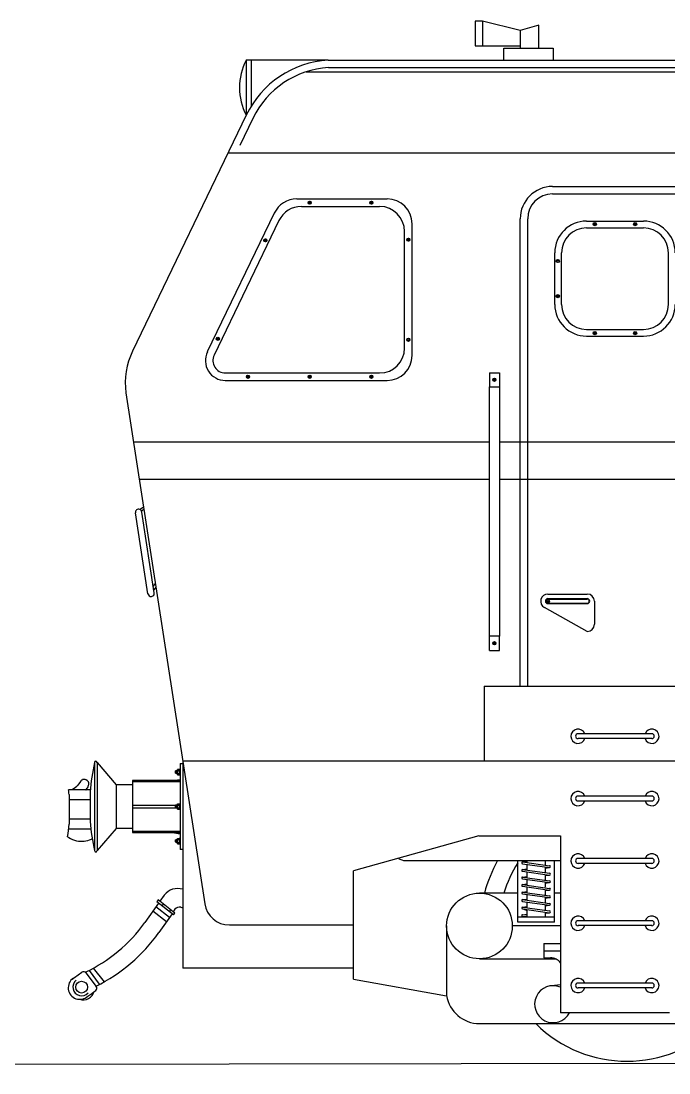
# Model space of a CAD drawing. Header units: millimetres. Extents: x 0 to 57649, y 0 to 15748.
# Drawn here: x 18816 to 20386, y 8422 to 10971 of the extents above; entities that cross this region are included whole.
import ezdxf

# ---------------------------------------------------------------- set-up
doc = ezdxf.new("R2010")
doc.units = ezdxf.units.MM
doc.layers.add('cienka', color=1, linetype='Continuous')
doc.layers.add('najciensza', color=254, linetype='Continuous')

msp = doc.modelspace()

# ---------------------------------------------------------------- linework, layer by layer
at = {"layer": 'cienka', "linetype": 'Continuous'}
msp.add_line((1499.5, 8421.9), (56770.6, 8490.9), dxfattribs=at)
at = {"layer": 'najciensza'}
for p, q in [((19934.8, 10971.3), (19916.9, 10971.3)), ((19916.9, 10971.3), (19916.9, 10911.4)), ((19934.8, 10971.3), (19934.8, 10911.4)), ((20025.7, 10948), (19934.8, 10971.3)), ((20070.9, 10961.1), (20025.7, 10948)), ((20025.7, 10948), (20025.7, 10905.5)), ((20070.9, 10905.5), (20070.9, 10961.1)), ((19916.9, 10911.4), (20025.7, 10911.4)), ((19986.4, 10905.5), (20105.6, 10905.5)), ((19986.4, 10876.5), (19986.4, 10905.5)), ((20105.6, 10905.5), (20105.6, 10876.5)), ((19362.2, 10876.5), (19362.2, 10743.1)), ((19560.4, 10876.5), (19362.2, 10876.5)), ((19374.2, 10876.5), (19374.2, 10765)), ((19560.4, 10876.5), (28895.1, 10876.5)), ((19986.4, 10876.5), (20105.6, 10876.5)), ((19507.7, 10848.4), (28947.8, 10848.4)), ((19561.5, 10858.6), (28894, 10858.6)), ((19362.2, 10743.1), (19086.6, 10171.3)), ((19378.4, 10735.4), (19346.6, 10669.4)), ((19362.8, 10744.2), (19362.2, 10743.1)), ((19318.1, 10651.5), (20554.1, 10651.5)), ((20104.5, 10570.3), (20406.7, 10570.3)), ((19484.4, 10540), (19703.6, 10540)), ((19514.4, 10531.8), (19515.8, 10532.6)), ((19514.4, 10530.1), (19514.4, 10531.8)), ((19515.8, 10529.3), (19514.4, 10530.1)), ((19515.8, 10532.6), (19517.3, 10531.8)), ((19517.3, 10530.1), (19515.8, 10529.3)), ((19517.3, 10531.8), (19517.3, 10530.1)), ((19665.3, 10532.6), (19663.9, 10531.8)), ((19663.9, 10531.8), (19663.9, 10530.1)), ((19663.9, 10530.1), (19665.3, 10529.3)), ((19666.8, 10531.8), (19665.3, 10532.6)), ((19665.3, 10529.3), (19666.8, 10530.1)), ((19666.8, 10530.1), (19666.8, 10531.8)), ((20104.5, 10552.1), (20406.7, 10552.1)), ((19429.9, 10505.8), (19267.8, 10169.5)), ((19495.8, 10521.9), (19685.4, 10521.9)), ((19441.3, 10487.7), (19284.2, 10161.6)), ((19764, 10160.6), (19764, 10479.6)), ((20026, 9359), (20026, 10491.7)), ((20044.1, 9359), (20044.1, 10491.7)), ((20186.6, 10486.5), (20324.7, 10486.5)), ((20205.2, 10480), (20206.7, 10480.8)), ((20205.2, 10478.3), (20205.2, 10480)), ((20206.7, 10477.5), (20205.2, 10478.3)), ((20206.7, 10480.8), (20208.1, 10480)), ((20208.1, 10478.3), (20206.7, 10477.5)), ((20208.1, 10480), (20208.1, 10478.3)), ((20304.6, 10480.8), (20303.2, 10480)), ((20303.2, 10480), (20303.2, 10478.3)), ((20303.2, 10478.3), (20304.6, 10477.5)), ((20306, 10480), (20304.6, 10480.8)), ((20304.6, 10477.5), (20306, 10478.3)), ((20306, 10478.3), (20306, 10480)), ((19745.9, 10178.7), (19745.9, 10461.5)), ((20186.6, 10470.1), (20324.7, 10470.1)), ((19406.7, 10439.7), (19407.6, 10441.2)), ((19407.6, 10438.3), (19406.7, 10439.7)), ((19407.6, 10441.2), (19409.3, 10441.2)), ((19409.3, 10438.3), (19407.6, 10438.3)), ((19409.3, 10441.2), (19410.1, 10439.7)), ((19410.1, 10439.7), (19409.3, 10438.3)), ((19753.3, 10441.4), (19754.1, 10442.8)), ((19754.1, 10440), (19753.3, 10441.4)), ((19754.1, 10442.8), (19755.8, 10442.8)), ((19755.8, 10440), (19754.1, 10440)), ((19755.8, 10442.8), (19756.6, 10441.4)), ((19756.6, 10441.4), (19755.8, 10440)), ((20109.7, 10284.4), (20109.7, 10409.7)), ((20126.1, 10284.4), (20126.1, 10409.7)), ((20385.1, 10284.4), (20385.1, 10409.7)), ((20116.2, 10391), (20115.4, 10389.6)), ((20115.4, 10389.6), (20116.2, 10388.1)), ((20117.9, 10391), (20116.2, 10391)), ((20116.2, 10388.1), (20117.9, 10388.1)), ((20118.8, 10389.6), (20117.9, 10391)), ((20117.9, 10388.1), (20118.8, 10389.6)), ((20115.4, 10304.5), (20116.2, 10305.9)), ((20116.2, 10303), (20115.4, 10304.5)), ((20116.2, 10305.9), (20117.9, 10305.9)), ((20117.9, 10303), (20116.2, 10303)), ((20117.9, 10305.9), (20118.8, 10304.5)), ((20118.8, 10304.5), (20117.9, 10303)), ((20186.6, 10224), (20324.7, 10224)), ((19292.4, 10202.8), (19291.6, 10201.3)), ((19291.6, 10201.3), (19292.4, 10199.9)), ((19294.1, 10202.8), (19292.4, 10202.8)), ((19292.4, 10199.9), (19294.1, 10199.9)), ((19294.9, 10201.3), (19294.1, 10202.8)), ((19294.1, 10199.9), (19294.9, 10201.3)), ((19754.1, 10200.2), (19753.3, 10198.8)), ((19753.3, 10198.8), (19754.1, 10197.3)), ((19755.8, 10200.2), (19754.1, 10200.2)), ((19756.6, 10198.8), (19755.8, 10200.2)), ((19755.8, 10197.3), (19756.6, 10198.8)), ((20186.6, 10207.5), (20324.7, 10207.5)), ((20206.7, 10216.6), (20205.2, 10215.7)), ((20205.2, 10215.7), (20205.2, 10214.1)), ((20205.2, 10214.1), (20206.7, 10213.2)), ((20208.1, 10215.7), (20206.7, 10216.6)), ((20206.7, 10213.2), (20208.1, 10214.1)), ((20208.1, 10214.1), (20208.1, 10215.7)), ((20303.2, 10215.7), (20304.6, 10216.6)), ((20303.2, 10214.1), (20303.2, 10215.7)), ((20304.6, 10213.2), (20303.2, 10214.1)), ((20304.6, 10216.6), (20306, 10215.7)), ((20306, 10214.1), (20304.6, 10213.2)), ((20306, 10215.7), (20306, 10214.1)), ((19754.1, 10197.3), (19755.8, 10197.3)), ((19311.4, 10118.3), (19685.4, 10118.3)), ((19311.4, 10100.2), (19703.6, 10100.2)), ((19366.3, 10110.9), (19364.9, 10110.1)), ((19364.9, 10110.1), (19364.9, 10108.4)), ((19364.9, 10108.4), (19366.3, 10107.5)), ((19367.8, 10110.1), (19366.3, 10110.9)), ((19366.3, 10107.5), (19367.8, 10108.4)), ((19367.8, 10108.4), (19367.8, 10110.1)), ((19515.8, 10110.9), (19514.4, 10110.1)), ((19514.4, 10110.1), (19514.4, 10108.4)), ((19514.4, 10108.4), (19515.8, 10107.5)), ((19517.3, 10110.1), (19515.8, 10110.9)), ((19515.8, 10107.5), (19517.3, 10108.4)), ((19517.3, 10108.4), (19517.3, 10110.1)), ((19663.9, 10110.1), (19665.3, 10110.9)), ((19663.9, 10108.4), (19663.9, 10110.1)), ((19665.3, 10107.5), (19663.9, 10108.4)), ((19665.3, 10110.9), (19666.8, 10110.1)), ((19666.8, 10108.4), (19665.3, 10107.5)), ((19666.8, 10110.1), (19666.8, 10108.4)), ((19961.7, 10101.9), (19962.6, 10103.3)), ((19962.6, 10100.4), (19961.7, 10101.9)), ((19962.6, 10103.3), (19964.2, 10103.3)), ((19964.2, 10100.4), (19962.6, 10100.4)), ((19964.2, 10103.3), (19965.1, 10101.9)), ((19965.1, 10101.9), (19964.2, 10100.4)), ((19070.3, 10069.9), (19261.5, 8831.6)), ((19088.6, 9951.6), (19951.3, 9951.6)), ((19975.5, 9951.6), (20535.8, 9951.6)), ((19102.6, 9861), (19951.3, 9861)), ((19975.5, 9861), (20535.8, 9861)), ((19113, 9793.3), (19104.8, 9787.2)), ((19123.8, 9583.4), (19093.6, 9779)), ((19113.9, 9787.4), (19108.5, 9783.4)), ((19139.2, 9585.7), (19109, 9781.4)), ((19141.6, 9608.2), (19136.8, 9601.7)), ((19143, 9599.3), (19138.1, 9592.9)), ((20091.3, 9565.4), (20092.2, 9566.9)), ((20092.2, 9564), (20091.3, 9565.4)), ((20092.2, 9566.9), (20093.9, 9566.9)), ((20093.9, 9564), (20092.2, 9564)), ((20093, 9582.6), (20188.4, 9582.6)), ((20093, 9571.4), (20188.4, 9571.4)), ((20093, 9570.5), (20188.4, 9570.5)), ((20093, 9560.4), (20188.4, 9560.4)), ((20093.9, 9566.9), (20094.7, 9565.4)), ((20094.7, 9565.4), (20093.9, 9564)), ((20205.8, 9565.4), (20205.8, 9509.2)), ((20188.4, 9492), (20084.8, 9549.9)), ((20093, 9559.5), (20188.4, 9559.5)), ((19962.6, 9464.7), (19961.7, 9463.3)), ((19961.7, 9463.3), (19962.6, 9461.8)), ((19964.2, 9464.7), (19962.6, 9464.7)), ((19962.6, 9461.8), (19964.2, 9461.8)), ((19965.1, 9463.3), (19964.2, 9464.7)), ((19964.2, 9461.8), (19965.1, 9463.3)), ((19938.4, 9359), (19938.4, 9177.7)), ((19938.4, 9359), (24288.2, 9359)), ((20345, 9244.1), (20166.2, 9244.1)), ((20345, 9232.1), (20166.2, 9232.1)), ((18994.5, 9174.2), (18994.6, 8960.8)), ((19000.5, 9174.2), (19000.6, 8960.8)), ((19000.5, 9174.2), (19047.2, 9120.4)), ((19191, 9153.9), (19190.4, 9153.3)), ((19190.4, 9153.3), (19191, 9153.9)), ((19190.4, 9153.3), (19190.4, 9148.8)), ((19190.4, 9153.3), (19190.4, 9153.3)), ((19190.4, 9153.3), (19190.4, 9153.3)), ((19190.4, 9148.8), (19190.4, 9153.3)), ((19191.7, 9153.9), (19190.7, 9148.5)), ((19191, 9153.9), (19191, 9153.9)), ((19195.5, 9153.9), (19191, 9153.9)), ((19191, 9153.9), (19195.5, 9153.9)), ((19191, 9153.9), (19191, 9153.9)), ((19193.7, 9153), (19192.9, 9149.1)), ((19195.6, 9157), (19195.5, 9156.6)), ((19195.5, 9156.6), (19195.6, 9157)), ((19195.5, 9156.6), (19195.5, 9156.3)), ((19195.5, 9156.6), (19195.5, 9156.6)), ((19195.5, 9156.6), (19195.5, 9156.6)), ((19195.5, 9156.3), (19195.5, 9156.6)), ((19195.5, 9156.3), (19195.5, 9155.9)), ((19195.5, 9156.3), (19195.5, 9156.3)), ((19195.5, 9156.3), (19195.5, 9156.3)), ((19195.5, 9155.9), (19195.5, 9156.3)), ((19195.5, 9155.9), (19195.5, 9156.3)), ((19195.5, 9155.9), (19195.5, 9153.9)), ((19195.5, 9155.9), (19195.5, 9155.9)), ((19195.5, 9155.9), (19195.5, 9155.9)), ((19195.5, 9153.9), (19195.5, 9155.9)), ((19195.5, 9155.6), (19195.5, 9155.9)), ((19195.5, 9155.2), (19195.5, 9155.6)), ((19195.6, 9154.9), (19195.5, 9155.2)), ((19195.5, 9153.9), (19195.5, 9153.9)), ((19195.5, 9153.9), (19195.5, 9153.9)), ((19195.5, 9148.2), (19195.5, 9153.9)), ((19195.5, 9152), (19195.6, 9152.9)), ((19195.7, 9157.3), (19195.6, 9157)), ((19195.6, 9157), (19195.7, 9157.3)), ((19195.6, 9157), (19195.6, 9157)), ((19195.6, 9157), (19195.6, 9157)), ((19195.7, 9154.6), (19195.6, 9154.9)), ((19195.6, 9152.9), (19195.7, 9153.8)), ((19195.8, 9157.5), (19195.7, 9157.3)), ((19195.7, 9157.3), (19195.8, 9157.5)), ((19195.7, 9157.3), (19195.7, 9157.3)), ((19195.7, 9157.3), (19195.7, 9157.3)), ((19195.8, 9154.4), (19195.7, 9154.6)), ((19195.7, 9153.8), (19195.8, 9154.3)), ((19195.8, 9157.6), (19195.8, 9157.5)), ((19195.8, 9157.6), (19195.8, 9157.6)), ((19200.5, 9157.6), (19195.8, 9157.6)), ((19195.8, 9157.6), (19200.5, 9157.6)), ((19195.8, 9157.6), (19195.8, 9157.6)), ((19195.8, 9157.5), (19195.8, 9157.6)), ((19195.8, 9157.5), (19195.8, 9157.5)), ((19195.8, 9157.5), (19195.8, 9157.5)), ((19195.8, 9154.3), (19195.8, 9154.4)), ((19195.8, 9154.3), (19200.5, 9154.3)), ((19200.5, 9157.6), (19200.5, 9157.6)), ((19200.5, 9157.5), (19200.5, 9157.6)), ((19200.5, 9157.6), (19200.5, 9157.5)), ((19200.5, 9157.6), (19200.5, 9157.6)), ((19200.5, 9157.5), (19200.5, 9157.5)), ((19200.6, 9157.3), (19200.5, 9157.5)), ((19200.5, 9157.5), (19200.6, 9157.3)), ((19200.5, 9157.5), (19200.5, 9157.5)), ((19200.5, 9154.4), (19200.6, 9154.6)), ((19200.5, 9154.3), (19200.5, 9154.4)), ((19200.6, 9153.8), (19200.5, 9154.3)), ((19200.6, 9157.3), (19200.6, 9157.3)), ((19200.7, 9157), (19200.6, 9157.3)), ((19200.6, 9157.3), (19200.7, 9157)), ((19200.6, 9157.3), (19200.6, 9157.3)), ((19200.6, 9154.6), (19200.7, 9154.9)), ((19200.7, 9152.9), (19200.6, 9153.8)), ((19200.7, 9157), (19200.7, 9157)), ((19200.7, 9156.6), (19200.7, 9157)), ((19200.7, 9157), (19200.7, 9156.6)), ((19200.7, 9157), (19200.7, 9157)), ((19200.7, 9156.6), (19200.7, 9156.6)), ((19200.8, 9156.3), (19200.7, 9156.6)), ((19200.7, 9156.6), (19200.8, 9156.3)), ((19200.7, 9156.6), (19200.7, 9156.6)), ((19200.7, 9155.2), (19200.8, 9155.6)), ((19200.7, 9154.9), (19200.7, 9155.2)), ((19200.8, 9152), (19200.7, 9152.9)), ((19200.8, 9158.5), (19200.8, 9155.9)), ((19200.8, 9158.5), (19200.8, 9158.5)), ((19202, 9158.5), (19200.8, 9158.5)), ((19200.8, 9158.5), (19202, 9158.5)), ((19200.8, 9158.5), (19200.8, 9158.5)), ((19200.8, 9155.9), (19200.8, 9158.5)), ((19200.8, 9156.3), (19200.8, 9156.3)), ((19200.8, 9155.9), (19200.8, 9156.3)), ((19200.8, 9156.3), (19200.8, 9155.9)), ((19200.8, 9156.3), (19200.8, 9156.3)), ((19200.8, 9155.9), (19200.8, 9156.3)), ((19200.8, 9155.9), (19200.8, 9155.9)), ((19200.8, 9155.9), (19200.8, 9155.9)), ((19200.8, 9146.1), (19200.8, 9155.9)), ((19200.8, 9155.6), (19200.8, 9155.9)), ((19200.8, 9146.1), (19200.8, 9155.9)), ((19202, 9172), (19208, 9172)), ((19202, 9172), (19202.1, 8963.3)), ((19202, 9158.5), (19202, 9158.5)), ((19202, 9153.9), (19202, 9158.5)), ((19202, 9158.5), (19202, 9158.5)), ((19202, 9154.4), (19202, 9154.4)), ((19202, 9154.4), (19202, 9153.9)), ((19202, 9153.9), (19202, 9153.9)), ((19202, 9153.9), (19202, 9153.9)), ((19202, 9153.9), (19202, 9148.2)), ((20877.3, 9177.7), (19208.1, 9177.7)), ((18960.1, 9127.9), (18954.2, 9119.4)), ((18960.4, 9128.4), (18960.1, 9127.9)), ((18960.8, 9128.9), (18960.4, 9128.4)), ((18961.2, 9129.4), (18960.8, 9128.9)), ((18961.6, 9129.8), (18961.2, 9129.4)), ((18962.1, 9130.4), (18961.6, 9129.8)), ((18962.6, 9130.8), (18962.1, 9130.4)), ((18963.2, 9131.3), (18962.6, 9130.8)), ((18963.9, 9131.8), (18963.2, 9131.3)), ((18965.1, 9132.6), (18963.9, 9131.8)), ((18965.7, 9132.8), (18965.1, 9132.6)), ((18966.5, 9133.1), (18965.7, 9132.8)), ((18967.8, 9133.4), (18966.5, 9133.1)), ((18969, 9133.4), (18967.8, 9133.4)), ((18970.4, 9133.3), (18969, 9133.4)), ((18971.4, 9133.1), (18970.4, 9133.3)), ((18972, 9133), (18971.4, 9133.1)), ((18973.4, 9132.5), (18972, 9133)), ((18974.7, 9131.9), (18973.4, 9132.5)), ((18975.3, 9131.6), (18974.7, 9131.9)), ((18976.5, 9130.8), (18975.3, 9131.6)), ((18977.1, 9130.4), (18976.5, 9130.8)), ((18977.6, 9130), (18977.1, 9130.4)), ((18978.6, 9129), (18977.6, 9130)), ((18979.4, 9127.9), (18978.6, 9129)), ((18979.8, 9127.3), (18979.4, 9127.9)), ((18980.1, 9126.6), (18979.8, 9127.3)), ((19086.5, 9130.3), (19086.5, 9004.8)), ((19202, 9130.3), (19086.5, 9130.3)), ((19202, 9127.2), (19086.5, 9127.2)), ((19183.3, 9130.3), (19202, 9133.3)), ((19190.4, 9148.8), (19191, 9148.2)), ((19190.4, 9148.8), (19190.4, 9148.8)), ((19190.4, 9148.8), (19190.4, 9148.8)), ((19191, 9148.2), (19190.4, 9148.8)), ((19191, 9148.2), (19195.5, 9148.2)), ((19191, 9148.2), (19191, 9148.2)), ((19191, 9148.2), (19191, 9148.2)), ((19195.5, 9148.2), (19191, 9148.2)), ((19195.5, 9151.2), (19194.9, 9148.2)), ((19195.5, 9151), (19195.5, 9152)), ((19195.5, 9151), (19195.5, 9150.1)), ((19195.5, 9150.1), (19195.6, 9149.1)), ((19195.5, 9148.2), (19195.5, 9146.5)), ((19195.5, 9148.2), (19195.5, 9148.2)), ((19195.5, 9148.2), (19195.5, 9148.2)), ((19195.5, 9146.1), (19195.5, 9148.2)), ((19195.6, 9147.2), (19195.5, 9146.9)), ((19195.5, 9146.9), (19195.5, 9146.5)), ((19195.5, 9146.5), (19195.5, 9146.1)), ((19195.5, 9146.5), (19195.5, 9146.5)), ((19195.5, 9146.5), (19195.5, 9146.1)), ((19195.5, 9146.1), (19195.5, 9145.8)), ((19195.5, 9146.1), (19195.5, 9146.1)), ((19195.5, 9146.1), (19195.5, 9146.1)), ((19195.5, 9145.8), (19195.5, 9146.1)), ((19195.5, 9145.8), (19195.5, 9145.4)), ((19195.5, 9145.8), (19195.5, 9145.8)), ((19195.5, 9145.8), (19195.5, 9145.8)), ((19195.5, 9145.4), (19195.5, 9145.8)), ((19195.5, 9145.4), (19195.6, 9145.1)), ((19195.5, 9145.4), (19195.5, 9145.4)), ((19195.5, 9145.4), (19195.5, 9145.4)), ((19195.6, 9145.1), (19195.5, 9145.4)), ((19195.6, 9149.1), (19195.7, 9148.3)), ((19195.7, 9147.5), (19195.6, 9147.2)), ((19195.6, 9145.1), (19195.7, 9144.8)), ((19195.6, 9145.1), (19195.6, 9145.1)), ((19195.6, 9145.1), (19195.6, 9145.1)), ((19195.7, 9144.8), (19195.6, 9145.1)), ((19195.7, 9148.3), (19195.8, 9147.8)), ((19195.8, 9147.7), (19195.7, 9147.5)), ((19195.7, 9144.8), (19195.8, 9144.6)), ((19195.7, 9144.8), (19195.7, 9144.8)), ((19195.7, 9144.8), (19195.7, 9144.8)), ((19195.8, 9144.6), (19195.7, 9144.8)), ((19195.8, 9147.8), (19195.8, 9147.7)), ((19195.8, 9147.8), (19200.5, 9147.8)), ((19195.8, 9144.6), (19195.8, 9144.5)), ((19195.8, 9144.6), (19195.8, 9144.6)), ((19195.8, 9144.6), (19195.8, 9144.6)), ((19195.8, 9144.5), (19195.8, 9144.6)), ((19195.8, 9144.5), (19200.5, 9144.5)), ((19195.8, 9144.5), (19195.8, 9144.5)), ((19195.8, 9144.5), (19195.8, 9144.5)), ((19200.6, 9148.3), (19200.5, 9147.8)), ((19200.5, 9147.8), (19200.5, 9147.7)), ((19200.5, 9147.7), (19200.6, 9147.5)), ((19200.5, 9144.6), (19200.6, 9144.8)), ((19200.6, 9144.8), (19200.5, 9144.6)), ((19200.5, 9144.6), (19200.5, 9144.6)), ((19200.5, 9144.5), (19200.5, 9144.6)), ((19200.5, 9144.6), (19200.5, 9144.5)), ((19200.5, 9144.6), (19200.5, 9144.6)), ((19200.5, 9144.5), (19200.5, 9144.5)), ((19200.5, 9144.5), (19200.5, 9144.5)), ((19200.7, 9149.1), (19200.6, 9148.3)), ((19200.6, 9147.5), (19200.7, 9147.2)), ((19200.6, 9144.8), (19200.7, 9145.1)), ((19200.7, 9145.1), (19200.6, 9144.8)), ((19200.6, 9144.8), (19200.6, 9144.8)), ((19200.6, 9144.8), (19200.6, 9144.8)), ((19200.8, 9150.1), (19200.7, 9149.1)), ((19200.7, 9147.2), (19200.8, 9146.9)), ((19200.7, 9145.1), (19200.8, 9145.4)), ((19200.8, 9145.4), (19200.7, 9145.1)), ((19200.7, 9145.1), (19200.7, 9145.1)), ((19200.7, 9145.1), (19200.7, 9145.1)), ((19200.8, 9151), (19200.8, 9152)), ((19200.8, 9151), (19200.8, 9150.1)), ((19200.8, 9146.9), (19200.8, 9146.5)), ((19200.8, 9146.5), (19200.8, 9146.1)), ((19200.8, 9146.1), (19200.8, 9143.6)), ((19200.8, 9146.1), (19200.8, 9146.1)), ((19200.8, 9145.8), (19200.8, 9146.1)), ((19200.8, 9146.1), (19200.8, 9145.8)), ((19200.8, 9146.1), (19200.8, 9146.1)), ((19200.8, 9143.6), (19200.8, 9146.1)), ((19200.8, 9145.8), (19200.8, 9145.8)), ((19200.8, 9145.4), (19200.8, 9145.8)), ((19200.8, 9145.8), (19200.8, 9145.4)), ((19200.8, 9145.8), (19200.8, 9145.8)), ((19200.8, 9145.4), (19200.8, 9145.4)), ((19200.8, 9145.4), (19200.8, 9145.4)), ((19200.8, 9143.6), (19202, 9143.6)), ((19200.8, 9143.6), (19200.8, 9143.6)), ((19200.8, 9143.6), (19200.8, 9143.6)), ((19202, 9143.6), (19200.8, 9143.6)), ((19202, 9148.2), (19202, 9147.7)), ((19202, 9148.2), (19202, 9148.2)), ((19202, 9148.2), (19202, 9148.2)), ((19202, 9143.6), (19202, 9148.2)), ((19202, 9147.7), (19202, 9147.7)), ((19202, 9143.6), (19202, 9143.6)), ((19202, 9143.6), (19202, 9143.6)), ((18948, 9113.5), (18940, 9108)), ((18951.2, 9116.2), (18948, 9113.5)), ((18952.7, 9117.8), (18951.2, 9116.2)), ((18954.2, 9119.4), (18952.7, 9117.8)), ((18973.5, 9108), (18973.9, 9108.4)), ((18973.9, 9108.4), (18976.7, 9112.1)), ((18976.7, 9112.1), (18977.9, 9114.1)), ((18977.9, 9114.1), (18979, 9116.2)), ((18979, 9116.2), (18979.4, 9117.3)), ((18979.4, 9117.3), (18980.2, 9119.4)), ((18980.3, 9125.9), (18980.1, 9126.6)), ((18980.2, 9119.4), (18980.5, 9120.9)), ((18980.5, 9125.2), (18980.3, 9125.9)), ((18980.7, 9124.4), (18980.5, 9125.2)), ((18980.5, 9120.9), (18980.7, 9121.9)), ((18980.7, 9122.9), (18980.7, 9124.4)), ((18980.7, 9121.9), (18980.7, 9122.9)), ((18983.7, 9103.4), (18983.7, 9031.5)), ((19086.5, 9120.4), (19047.2, 9120.4)), ((19047.2, 9120.4), (19047.2, 9014.6)), ((18932.6, 9096.8), (18932.6, 9024.9)), ((20345, 9093), (20166.2, 9093)), ((20345, 9081), (20166.2, 9081)), ((19086.5, 9070.5), (19195.5, 9070.5)), ((19086.5, 9064.5), (19195.5, 9064.5)), ((19190.4, 9069.9), (19191, 9070.5)), ((19191, 9070.5), (19190.4, 9069.9)), ((19190.4, 9069.9), (19190.4, 9069.9)), ((19190.4, 9065.4), (19190.4, 9069.9)), ((19190.4, 9069.9), (19190.4, 9065.4)), ((19190.4, 9069.9), (19190.4, 9069.9)), ((19190.4, 9065.4), (19190.4, 9065.4)), ((19191, 9064.8), (19190.4, 9065.4)), ((19190.4, 9065.4), (19191, 9064.8)), ((19190.4, 9065.4), (19190.4, 9065.4)), ((19191.7, 9064.8), (19190.7, 9070.2)), ((19191, 9070.5), (19195.5, 9070.5)), ((19191, 9070.5), (19191, 9070.5)), ((19191, 9070.5), (19191, 9070.5)), ((19195.5, 9070.5), (19191, 9070.5)), ((19191, 9064.8), (19191, 9064.8)), ((19195.5, 9064.8), (19191, 9064.8)), ((19191, 9064.8), (19195.5, 9064.8)), ((19191, 9064.8), (19191, 9064.8)), ((19193.7, 9065.7), (19192.9, 9069.6)), ((19195.5, 9067.5), (19194.9, 9070.5)), ((19195.5, 9072.9), (19195.6, 9073.3)), ((19195.6, 9073.3), (19195.5, 9072.9)), ((19195.5, 9072.9), (19195.5, 9072.9)), ((19195.5, 9072.5), (19195.5, 9072.9)), ((19195.5, 9072.9), (19195.5, 9072.5)), ((19195.5, 9072.9), (19195.5, 9072.9)), ((19195.5, 9072.5), (19195.5, 9072.5)), ((19195.5, 9072.2), (19195.5, 9072.5)), ((19195.5, 9072.5), (19195.5, 9070.5)), ((19195.5, 9072.5), (19195.5, 9072.5)), ((19195.5, 9072.2), (19195.5, 9072.5)), ((19195.5, 9072.2), (19195.5, 9072.2)), ((19195.5, 9070.5), (19195.5, 9072.2)), ((19195.6, 9071.8), (19195.5, 9072.2)), ((19195.5, 9070.5), (19195.5, 9070.5)), ((19195.5, 9070.5), (19195.5, 9070.5)), ((19195.5, 9070.5), (19195.5, 9064.8)), ((19195.5, 9068.6), (19195.6, 9069.5)), ((19195.5, 9067.6), (19195.5, 9068.6)), ((19195.5, 9067.6), (19195.5, 9066.7)), ((19195.5, 9066.7), (19195.6, 9065.8)), ((19195.5, 9064.8), (19195.5, 9064.8)), ((19195.5, 9062.8), (19195.5, 9064.8)), ((19195.5, 9064.8), (19195.5, 9062.8)), ((19195.5, 9064.8), (19195.5, 9064.8)), ((19195.6, 9063.5), (19195.5, 9063.1)), ((19195.5, 9063.1), (19195.5, 9062.8)), ((19195.5, 9062.8), (19195.5, 9062.8)), ((19195.5, 9062.4), (19195.5, 9062.8)), ((19195.5, 9062.8), (19195.5, 9062.4)), ((19195.5, 9062.8), (19195.5, 9062.8)), ((19195.5, 9062.8), (19195.5, 9062.4)), ((19195.5, 9062.4), (19195.5, 9062.4)), ((19195.6, 9062), (19195.5, 9062.4)), ((19195.5, 9062.4), (19195.6, 9062)), ((19195.5, 9062.4), (19195.5, 9062.4)), ((19195.6, 9073.6), (19195.7, 9073.9)), ((19195.7, 9073.9), (19195.6, 9073.6)), ((19195.6, 9073.6), (19195.6, 9073.6)), ((19195.6, 9073.3), (19195.6, 9073.6)), ((19195.6, 9073.6), (19195.6, 9073.3)), ((19195.6, 9073.6), (19195.6, 9073.6)), ((19195.6, 9073.3), (19195.6, 9073.3)), ((19195.6, 9073.3), (19195.6, 9073.3)), ((19195.6, 9071.5), (19195.6, 9071.8)), ((19195.7, 9071.2), (19195.6, 9071.5)), ((19195.6, 9069.5), (19195.7, 9070.4)), ((19195.6, 9065.8), (19195.7, 9064.9)), ((19195.7, 9064.1), (19195.6, 9063.8)), ((19195.6, 9063.8), (19195.6, 9063.5)), ((19195.6, 9062), (19195.6, 9062)), ((19195.6, 9061.7), (19195.6, 9062)), ((19195.6, 9062), (19195.6, 9061.7)), ((19195.6, 9062), (19195.6, 9062)), ((19195.6, 9061.7), (19195.6, 9061.7)), ((19195.7, 9061.4), (19195.6, 9061.7)), ((19195.6, 9061.7), (19195.7, 9061.4)), ((19195.6, 9061.7), (19195.6, 9061.7)), ((19195.7, 9073.9), (19195.8, 9074.1)), ((19195.8, 9074.1), (19195.7, 9073.9)), ((19195.7, 9073.9), (19195.7, 9073.9)), ((19195.7, 9073.9), (19195.7, 9073.9)), ((19195.8, 9071), (19195.7, 9071.2)), ((19195.7, 9070.4), (19195.8, 9070.9)), ((19195.7, 9064.9), (19195.8, 9064.4)), ((19195.8, 9064.3), (19195.7, 9064.1)), ((19195.7, 9061.4), (19195.7, 9061.4)), ((19195.8, 9061.2), (19195.7, 9061.4)), ((19195.7, 9061.4), (19195.8, 9061.2)), ((19195.7, 9061.4), (19195.7, 9061.4)), ((19195.8, 9074.2), (19200.5, 9074.2)), ((19195.8, 9074.2), (19195.8, 9074.2)), ((19195.8, 9074.1), (19195.8, 9074.2)), ((19195.8, 9074.2), (19195.8, 9074.1)), ((19195.8, 9074.2), (19195.8, 9074.2)), ((19195.8, 9074.1), (19195.8, 9074.1)), ((19195.8, 9074.1), (19195.8, 9074.1)), ((19195.8, 9070.9), (19195.8, 9071)), ((19195.8, 9070.9), (19200.5, 9070.9)), ((19195.8, 9064.4), (19195.8, 9064.3)), ((19195.8, 9064.4), (19200.5, 9064.4)), ((19195.8, 9061.2), (19195.8, 9061.2)), ((19195.8, 9061.1), (19195.8, 9061.2)), ((19195.8, 9061.2), (19195.8, 9061.1)), ((19195.8, 9061.2), (19195.8, 9061.2)), ((19195.8, 9061.1), (19195.8, 9061.1)), ((19200.5, 9061.1), (19195.8, 9061.1)), ((19195.8, 9061.1), (19200.5, 9061.1)), ((19195.8, 9061.1), (19195.8, 9061.1)), ((19200.5, 9074.2), (19200.5, 9074.1)), ((19200.5, 9074.2), (19200.5, 9074.2)), ((19200.5, 9074.2), (19200.5, 9074.2)), ((19200.5, 9074.1), (19200.5, 9074.2)), ((19200.5, 9074.1), (19200.6, 9073.9)), ((19200.5, 9074.1), (19200.5, 9074.1)), ((19200.5, 9074.1), (19200.5, 9074.1)), ((19200.6, 9073.9), (19200.5, 9074.1)), ((19200.5, 9071), (19200.6, 9071.2)), ((19200.5, 9070.9), (19200.5, 9071)), ((19200.6, 9070.4), (19200.5, 9070.9)), ((19200.6, 9064.9), (19200.5, 9064.4)), ((19200.5, 9064.4), (19200.5, 9064.3)), ((19200.5, 9064.3), (19200.6, 9064.1)), ((19200.6, 9061.4), (19200.5, 9061.2)), ((19200.5, 9061.2), (19200.6, 9061.4)), ((19200.5, 9061.2), (19200.5, 9061.1)), ((19200.5, 9061.2), (19200.5, 9061.2)), ((19200.5, 9061.2), (19200.5, 9061.2)), ((19200.5, 9061.1), (19200.5, 9061.2)), ((19200.5, 9061.1), (19200.5, 9061.1)), ((19200.5, 9061.1), (19200.5, 9061.1)), ((19200.6, 9073.9), (19200.7, 9073.6)), ((19200.6, 9073.9), (19200.6, 9073.9)), ((19200.6, 9073.9), (19200.6, 9073.9)), ((19200.7, 9073.6), (19200.6, 9073.9)), ((19200.6, 9071.2), (19200.7, 9071.5)), ((19200.7, 9069.5), (19200.6, 9070.4)), ((19200.7, 9065.8), (19200.6, 9064.9)), ((19200.6, 9064.1), (19200.7, 9063.8)), ((19200.7, 9061.7), (19200.6, 9061.4)), ((19200.6, 9061.4), (19200.7, 9061.7)), ((19200.6, 9061.4), (19200.6, 9061.4)), ((19200.6, 9061.4), (19200.6, 9061.4)), ((19200.7, 9073.6), (19200.8, 9073.3)), ((19200.7, 9073.6), (19200.7, 9073.6)), ((19200.7, 9073.6), (19200.7, 9073.6)), ((19200.8, 9073.3), (19200.7, 9073.6)), ((19200.7, 9071.5), (19200.8, 9071.8)), ((19200.8, 9068.6), (19200.7, 9069.5)), ((19200.8, 9066.7), (19200.7, 9065.8)), ((19200.7, 9063.8), (19200.8, 9063.5)), ((19200.8, 9062), (19200.7, 9061.7)), ((19200.7, 9061.7), (19200.8, 9062)), ((19200.7, 9061.7), (19200.7, 9061.7)), ((19200.7, 9061.7), (19200.7, 9061.7)), ((19200.8, 9075.1), (19202, 9075.1)), ((19200.8, 9075.1), (19200.8, 9075.1)), ((19200.8, 9072.5), (19200.8, 9075.1)), ((19200.8, 9075.1), (19200.8, 9072.5)), ((19200.8, 9075.1), (19200.8, 9075.1)), ((19202, 9075.1), (19200.8, 9075.1)), ((19200.8, 9073.3), (19200.8, 9072.9)), ((19200.8, 9073.3), (19200.8, 9073.3)), ((19200.8, 9073.3), (19200.8, 9073.3)), ((19200.8, 9072.9), (19200.8, 9073.3)), ((19200.8, 9072.9), (19200.8, 9072.5)), ((19200.8, 9072.9), (19200.8, 9072.9)), ((19200.8, 9072.9), (19200.8, 9072.9)), ((19200.8, 9072.5), (19200.8, 9072.9)), ((19200.8, 9072.5), (19200.8, 9072.5)), ((19200.8, 9072.5), (19200.8, 9072.5)), ((19200.8, 9072.5), (19200.8, 9062.8)), ((19200.8, 9072.2), (19200.8, 9072.5)), ((19200.8, 9072.5), (19200.8, 9062.8)), ((19200.8, 9071.8), (19200.8, 9072.2)), ((19200.8, 9067.6), (19200.8, 9068.6)), ((19200.8, 9067.6), (19200.8, 9066.7)), ((19200.8, 9063.5), (19200.8, 9063.1)), ((19200.8, 9063.1), (19200.8, 9062.8)), ((19200.8, 9062.8), (19200.8, 9062.4)), ((19200.8, 9062.8), (19200.8, 9062.8)), ((19200.8, 9060.2), (19200.8, 9062.8)), ((19200.8, 9062.8), (19200.8, 9060.2)), ((19200.8, 9062.8), (19200.8, 9062.8)), ((19200.8, 9062.4), (19200.8, 9062.8)), ((19200.8, 9062.8), (19200.8, 9062.4)), ((19200.8, 9062.4), (19200.8, 9062)), ((19200.8, 9062.4), (19200.8, 9062.4)), ((19200.8, 9062.4), (19200.8, 9062.4)), ((19200.8, 9062), (19200.8, 9062.4)), ((19200.8, 9062), (19200.8, 9062)), ((19200.8, 9062), (19200.8, 9062)), ((19200.8, 9060.2), (19200.8, 9060.2)), ((19202, 9060.2), (19200.8, 9060.2)), ((19200.8, 9060.2), (19202, 9060.2)), ((19200.8, 9060.2), (19200.8, 9060.2)), ((19202, 9075.1), (19202, 9070.5)), ((19202, 9075.1), (19202, 9075.1)), ((19202, 9075.1), (19202, 9075.1)), ((19202, 9071), (19202, 9071)), ((19202, 9070.5), (19202, 9071)), ((19202, 9070.5), (19202, 9070.5)), ((19202, 9070.5), (19202, 9070.5)), ((19202, 9064.8), (19202, 9070.5)), ((19202, 9064.8), (19202, 9064.8)), ((19202, 9064.3), (19202, 9064.8)), ((19202, 9064.8), (19202, 9060.2)), ((19202, 9064.8), (19202, 9064.8)), ((19202, 9064.3), (19202, 9064.3)), ((19202, 9060.2), (19202, 9060.2)), ((19202, 9060.2), (19202, 9060.2)), ((19047.2, 9014.6), (19000.6, 8960.8)), ((19086.5, 9014.6), (19047.2, 9014.6)), ((19183.4, 9004.8), (19202, 9001.8)), ((18929.3, 8994.4), (18929.9, 8994)), ((18929.9, 8994), (18932, 8992.5)), ((18932, 8992.5), (18936.5, 8989.8)), ((18936.5, 8989.8), (18941.1, 8987.5)), ((18941.1, 8987.5), (18946, 8985.7)), ((18946, 8985.7), (18951, 8984.4)), ((18951, 8984.4), (18955.5, 8983.7)), ((18955.5, 8983.7), (18960.1, 8983.3)), ((18960.1, 8983.3), (18964.6, 8983.4)), ((18964.6, 8983.4), (18969.2, 8983.8)), ((18969.2, 8983.8), (18973.7, 8984.5)), ((18973.7, 8984.5), (18978.2, 8985.6)), ((18978.2, 8985.6), (18982.5, 8987.1)), ((18982.5, 8987.1), (18986.8, 8988.8)), ((18986.8, 8988.8), (18988.8, 8989.8)), ((19190.5, 8986.3), (19191.1, 8986.9)), ((19191.1, 8986.9), (19190.5, 8986.3)), ((19190.5, 8986.3), (19190.5, 8986.3)), ((19190.5, 8981.7), (19190.5, 8986.3)), ((19190.5, 8986.3), (19190.5, 8981.7)), ((19190.5, 8986.3), (19190.5, 8986.3)), ((19190.5, 8981.7), (19190.5, 8981.7)), ((19191.1, 8981.1), (19190.5, 8981.7)), ((19190.5, 8981.7), (19191.1, 8981.1)), ((19190.5, 8981.7), (19190.5, 8981.7)), ((19191.7, 8981.1), (19190.7, 8986.5)), ((19191.1, 8986.9), (19195.5, 8986.9)), ((19191.1, 8986.9), (19191.1, 8986.9)), ((19191.1, 8986.9), (19191.1, 8986.9)), ((19195.5, 8986.9), (19191.1, 8986.9)), ((19191.1, 8981.1), (19191.1, 8981.1)), ((19195.5, 8981.1), (19191.1, 8981.1)), ((19191.1, 8981.1), (19195.5, 8981.1)), ((19191.1, 8981.1), (19191.1, 8981.1)), ((19193.7, 8982.1), (19193, 8986)), ((19195.5, 8983.9), (19195, 8986.9)), ((19195.5, 8989.3), (19195.6, 8989.6)), ((19195.6, 8989.6), (19195.5, 8989.3)), ((19195.5, 8989.3), (19195.5, 8989.3)), ((19195.5, 8988.9), (19195.5, 8989.3)), ((19195.5, 8989.3), (19195.5, 8988.9)), ((19195.5, 8989.3), (19195.5, 8989.3)), ((19195.5, 8988.9), (19195.5, 8988.9)), ((19195.5, 8988.6), (19195.5, 8988.9)), ((19195.5, 8988.9), (19195.5, 8986.9)), ((19195.5, 8988.9), (19195.5, 8988.9)), ((19195.5, 8988.5), (19195.5, 8988.9)), ((19195.5, 8988.6), (19195.5, 8988.6)), ((19195.5, 8986.9), (19195.5, 8988.6)), ((19195.6, 8988.2), (19195.5, 8988.5)), ((19195.5, 8986.9), (19195.5, 8986.9)), ((19195.5, 8986.9), (19195.5, 8986.9)), ((19195.5, 8986.9), (19195.5, 8981.1)), ((19195.5, 8984), (19195.6, 8985)), ((19195.5, 8984), (19195.6, 8983.1)), ((19195.5, 8981.1), (19195.5, 8981.1)), ((19195.5, 8979.1), (19195.5, 8981.1)), ((19195.5, 8981.1), (19195.5, 8979.1)), ((19195.5, 8981.1), (19195.5, 8981.1)), ((19195.6, 8979.8), (19195.5, 8979.5)), ((19195.5, 8979.5), (19195.5, 8979.1)), ((19195.5, 8979.1), (19195.5, 8979.1)), ((19195.5, 8978.8), (19195.5, 8979.1)), ((19195.5, 8979.1), (19195.5, 8978.8)), ((19195.5, 8979.1), (19195.5, 8979.1)), ((19195.5, 8979.1), (19195.5, 8978.8)), ((19195.5, 8978.8), (19195.5, 8978.8)), ((19195.6, 8978.4), (19195.5, 8978.8)), ((19195.5, 8978.8), (19195.6, 8978.4)), ((19195.5, 8978.8), (19195.5, 8978.8)), ((19195.6, 8990), (19195.7, 8990.2)), ((19195.7, 8990.2), (19195.6, 8990)), ((19195.6, 8990), (19195.6, 8990)), ((19195.6, 8989.6), (19195.6, 8990)), ((19195.6, 8990), (19195.6, 8989.6)), ((19195.6, 8990), (19195.6, 8990)), ((19195.6, 8989.6), (19195.6, 8989.6)), ((19195.6, 8989.6), (19195.6, 8989.6)), ((19195.6, 8987.9), (19195.6, 8988.2)), ((19195.7, 8987.6), (19195.6, 8987.9)), ((19195.6, 8985.9), (19195.8, 8986.8)), ((19195.6, 8985), (19195.6, 8985.9)), ((19195.6, 8983.1), (19195.6, 8982.1)), ((19195.6, 8982.1), (19195.8, 8981.2)), ((19195.7, 8980.5), (19195.6, 8980.2)), ((19195.6, 8980.2), (19195.6, 8979.8)), ((19195.6, 8978.4), (19195.6, 8978.4)), ((19195.6, 8978.1), (19195.6, 8978.4)), ((19195.6, 8978.4), (19195.6, 8978.1)), ((19195.6, 8978.4), (19195.6, 8978.4)), ((19195.6, 8978.1), (19195.6, 8978.1)), ((19195.7, 8977.8), (19195.6, 8978.1)), ((19195.6, 8978.1), (19195.7, 8977.8)), ((19195.6, 8978.1), (19195.6, 8978.1)), ((19195.7, 8990.2), (19195.8, 8990.5)), ((19195.8, 8990.5), (19195.7, 8990.2)), ((19195.7, 8990.2), (19195.7, 8990.2)), ((19195.7, 8990.2), (19195.7, 8990.2)), ((19195.8, 8987.3), (19195.7, 8987.6)), ((19195.8, 8980.7), (19195.7, 8980.5)), ((19195.7, 8977.8), (19195.7, 8977.8)), ((19195.8, 8977.6), (19195.7, 8977.8)), ((19195.7, 8977.8), (19195.8, 8977.6)), ((19195.7, 8977.8), (19195.7, 8977.8)), ((19195.8, 8990.5), (19195.9, 8990.5)), ((19195.8, 8990.5), (19195.8, 8990.5)), ((19195.8, 8990.5), (19195.8, 8990.5)), ((19195.9, 8990.5), (19195.8, 8990.5)), ((19195.8, 8986.8), (19195.9, 8987.3)), ((19195.9, 8987.3), (19195.8, 8987.3)), ((19195.8, 8981.2), (19195.9, 8980.8)), ((19195.9, 8980.8), (19195.8, 8980.7)), ((19195.8, 8977.6), (19195.8, 8977.6)), ((19195.9, 8977.5), (19195.8, 8977.6)), ((19195.8, 8977.6), (19195.9, 8977.5)), ((19195.8, 8977.6), (19195.8, 8977.6)), ((19195.9, 8990.5), (19200.5, 8990.5)), ((19195.9, 8990.5), (19195.9, 8990.5)), ((19195.9, 8990.5), (19195.9, 8990.5)), ((19195.9, 8987.3), (19200.5, 8987.3)), ((19195.9, 8980.8), (19200.5, 8980.8)), ((19195.9, 8977.5), (19195.9, 8977.5)), ((19200.5, 8977.5), (19195.9, 8977.5)), ((19195.9, 8977.5), (19200.5, 8977.5)), ((19195.9, 8977.5), (19195.9, 8977.5)), ((19200.5, 8990.5), (19200.6, 8990.2)), ((19200.5, 8990.5), (19200.5, 8990.5)), ((19200.5, 8990.5), (19200.5, 8990.5)), ((19200.5, 8990.5), (19200.5, 8990.5)), ((19200.5, 8990.5), (19200.5, 8990.5)), ((19200.5, 8990.5), (19200.5, 8990.5)), ((19200.5, 8990.5), (19200.5, 8990.5)), ((19200.6, 8990.2), (19200.5, 8990.5)), ((19200.5, 8987.3), (19200.6, 8987.6)), ((19200.5, 8987.3), (19200.5, 8987.3)), ((19200.6, 8986.8), (19200.5, 8987.3)), ((19200.6, 8981.2), (19200.5, 8980.8)), ((19200.5, 8980.8), (19200.5, 8980.7)), ((19200.5, 8980.7), (19200.6, 8980.5)), ((19200.6, 8977.8), (19200.5, 8977.6)), ((19200.5, 8977.6), (19200.6, 8977.8)), ((19200.5, 8977.6), (19200.5, 8977.5)), ((19200.5, 8977.6), (19200.5, 8977.6)), ((19200.5, 8977.6), (19200.5, 8977.6)), ((19200.5, 8977.5), (19200.5, 8977.6)), ((19200.5, 8977.5), (19200.5, 8977.5)), ((19200.5, 8977.5), (19200.5, 8977.5)), ((19200.6, 8990.2), (19200.7, 8990)), ((19200.6, 8990.2), (19200.6, 8990.2)), ((19200.6, 8990.2), (19200.6, 8990.2)), ((19200.7, 8990), (19200.6, 8990.2)), ((19200.6, 8987.6), (19200.7, 8987.9)), ((19200.7, 8985.9), (19200.6, 8986.8)), ((19200.7, 8982.1), (19200.6, 8981.2)), ((19200.6, 8980.5), (19200.7, 8980.2)), ((19200.7, 8990), (19200.8, 8989.6)), ((19200.7, 8990), (19200.7, 8990)), ((19200.7, 8990), (19200.7, 8990)), ((19200.8, 8989.6), (19200.7, 8990)), ((19200.7, 8987.9), (19200.8, 8988.2)), ((19200.8, 8985), (19200.7, 8985.9)), ((19200.8, 8983.1), (19200.7, 8982.1)), ((19200.7, 8980.2), (19200.8, 8979.8)), ((19200.8, 8978.4), (19200.7, 8978.1)), ((19200.7, 8978.1), (19200.8, 8978.4)), ((19200.7, 8978.1), (19200.6, 8977.8)), ((19200.7, 8978.1), (19200.7, 8978.1)), ((19200.7, 8978.1), (19200.7, 8978.1)), ((19200.6, 8977.8), (19200.7, 8978.1)), ((19200.6, 8977.8), (19200.6, 8977.8)), ((19200.6, 8977.8), (19200.6, 8977.8)), ((19200.8, 8991.4), (19202.1, 8991.4)), ((19200.8, 8991.4), (19200.8, 8991.4)), ((19200.8, 8988.9), (19200.8, 8991.4)), ((19200.8, 8991.4), (19200.8, 8988.9)), ((19200.8, 8991.4), (19200.8, 8991.4)), ((19202.1, 8991.4), (19200.8, 8991.4)), ((19200.8, 8989.6), (19200.8, 8989.3)), ((19200.8, 8989.6), (19200.8, 8989.6)), ((19200.8, 8989.6), (19200.8, 8989.6)), ((19200.8, 8989.3), (19200.8, 8989.6)), ((19200.8, 8989.3), (19200.8, 8988.9)), ((19200.8, 8989.3), (19200.8, 8989.3)), ((19200.8, 8989.3), (19200.8, 8989.3)), ((19200.8, 8988.9), (19200.8, 8989.3)), ((19200.8, 8988.9), (19200.8, 8988.9)), ((19200.8, 8988.9), (19200.8, 8988.9)), ((19200.8, 8988.9), (19200.8, 8979.1)), ((19200.8, 8988.5), (19200.8, 8988.9)), ((19200.8, 8988.9), (19200.8, 8979.1)), ((19200.8, 8988.2), (19200.8, 8988.5)), ((19200.8, 8984), (19200.8, 8985)), ((19200.8, 8984), (19200.8, 8983.1)), ((19200.8, 8979.8), (19200.8, 8979.5)), ((19200.8, 8979.5), (19200.8, 8979.1)), ((19200.8, 8979.1), (19200.8, 8978.8)), ((19200.8, 8979.1), (19200.8, 8979.1)), ((19200.8, 8976.6), (19200.8, 8979.1)), ((19200.8, 8979.1), (19200.8, 8976.6)), ((19200.8, 8979.1), (19200.8, 8979.1)), ((19200.8, 8978.8), (19200.8, 8979.1)), ((19200.8, 8979.1), (19200.8, 8978.8)), ((19200.8, 8978.8), (19200.8, 8978.4)), ((19200.8, 8978.8), (19200.8, 8978.8)), ((19200.8, 8978.8), (19200.8, 8978.8)), ((19200.8, 8978.4), (19200.8, 8978.8)), ((19200.8, 8978.4), (19200.8, 8978.4)), ((19200.8, 8978.4), (19200.8, 8978.4)), ((19200.8, 8976.6), (19200.8, 8976.6)), ((19202.1, 8976.6), (19200.8, 8976.6)), ((19200.8, 8976.6), (19202.1, 8976.6)), ((19200.8, 8976.6), (19200.8, 8976.6)), ((19202.1, 8991.4), (19202.1, 8986.9)), ((19202.1, 8991.4), (19202.1, 8991.4)), ((19202.1, 8991.4), (19202.1, 8991.4)), ((19202.1, 8987.3), (19202.1, 8987.3)), ((19202.1, 8986.9), (19202.1, 8987.3)), ((19202.1, 8986.9), (19202.1, 8986.9)), ((19202.1, 8986.9), (19202.1, 8986.9)), ((19202.1, 8981.1), (19202.1, 8986.9)), ((19202.1, 8981.1), (19202.1, 8981.1)), ((19202.1, 8980.7), (19202.1, 8981.1)), ((19202.1, 8981.1), (19202.1, 8976.6)), ((19202.1, 8981.1), (19202.1, 8981.1)), ((19202.1, 8980.7), (19202.1, 8980.7)), ((19202.1, 8976.6), (19202.1, 8976.6)), ((19202.1, 8976.6), (19202.1, 8976.6)), ((19925.5, 8996.4), (19622.3, 8911.7)), ((19925.5, 8996.4), (20123.4, 8996.4)), ((20123.4, 8996.4), (20123.4, 8567.5)), ((19208.1, 8963.3), (19202.1, 8963.3)), ((19747.7, 8936.7), (20123.4, 8936.7)), ((20019.9, 8787.3), (20019.9, 8936.7)), ((20031.7, 8933.2), (20042.1, 8934.7)), ((20031.7, 8933.2), (20097, 8924.1)), ((20031.7, 8929), (20097, 8919.9)), ((20042.1, 8936.7), (20042.1, 8931.7)), ((20042.1, 8927.6), (20042.1, 8913.5)), ((20086.6, 8936.7), (20086.6, 8925.5)), ((20108.9, 8787.3), (20108.9, 8936.7)), ((20345, 8941.9), (20166.2, 8941.9)), ((20345, 8929.9), (20166.2, 8929.9)), ((19622.3, 8649.1), (19622.3, 8911.7)), ((20031.7, 8914.9), (20042.1, 8916.4)), ((20031.7, 8914.9), (20097, 8905.8)), ((20031.7, 8910.8), (20097, 8901.6)), ((20031.7, 8896.7), (20042.1, 8898.1)), ((20042.1, 8909.3), (20042.1, 8895.2)), ((20086.6, 8921.3), (20086.6, 8907.3)), ((20086.6, 8918.4), (20097, 8919.9)), ((20086.6, 8903.1), (20086.6, 8889)), ((20086.6, 8900.2), (20097, 8901.6)), ((20031.7, 8896.7), (20097, 8887.5)), ((20031.7, 8892.5), (20097, 8883.4)), ((20031.7, 8878.4), (20042.1, 8879.9)), ((20031.7, 8878.4), (20097, 8869.3)), ((20031.7, 8874.2), (20097, 8865.1)), ((20042.1, 8891), (20042.1, 8877)), ((20042.1, 8872.8), (20042.1, 8858.7)), ((20086.6, 8884.8), (20086.6, 8872.3)), ((20086.6, 8881.9), (20097, 8883.4)), ((19163.5, 8853.1), (19153, 8838.3)), ((20019.9, 8857.7), (19927.3, 8857.7)), ((20031.7, 8860.2), (20042.1, 8861.6)), ((20031.7, 8860.2), (20097, 8851)), ((20031.7, 8856), (20097, 8846.9)), ((20042.1, 8854.5), (20042.1, 8840.4)), ((20086.6, 8866.6), (20086.6, 8852.5)), ((20086.6, 8863.7), (20097, 8865.1)), ((20086.6, 8848.3), (20086.6, 8834.2)), ((20086.6, 8845.4), (20097, 8846.9)), ((20123.4, 8857.7), (20108.9, 8857.7)), ((19149.6, 8833.4), (19116.4, 8786.3)), ((19176.1, 8798.6), (19143.4, 8824.6)), ((19149, 8841.5), (19145.3, 8836.8)), ((19185.5, 8804.8), (19145.3, 8836.8)), ((19189.2, 8809.5), (19149, 8841.5)), ((19161.6, 8831.5), (19157.8, 8826.8)), ((20031.7, 8841.9), (20042.1, 8843.4)), ((20031.7, 8841.9), (20097, 8832.8)), ((20031.7, 8837.7), (20097, 8828.6)), ((20031.7, 8823.6), (20042.1, 8825.1)), ((20031.7, 8823.6), (20097, 8814.5)), ((20042.1, 8836.3), (20042.1, 8822.2)), ((20086.6, 8830), (20086.6, 8816)), ((20086.6, 8827.1), (20097, 8828.6)), ((19168.5, 8787.9), (19135.8, 8813.8)), ((19182.3, 8807.3), (19150.5, 8762.2)), ((19179, 8817.7), (19175.2, 8813)), ((19189.3, 8818.6), (19185.2, 8812.7)), ((19185.5, 8804.8), (19189.2, 8809.5)), ((20108.9, 8799.3), (20019.9, 8799.3)), ((20031.7, 8819.5), (20097, 8810.3)), ((20031.7, 8805.4), (20042.1, 8806.8)), ((20031.7, 8801.2), (20042.1, 8802.7)), ((20033, 8819.3), (20042.1, 8815.8)), ((20042.1, 8818), (20042.1, 8799.3)), ((20086.6, 8811.8), (20086.6, 8799.3)), ((20086.6, 8808.9), (20097, 8810.3)), ((19847.6, 8778.1), (19847.6, 8609.2)), ((20123.4, 8778.1), (20006.9, 8778.1)), ((20108.9, 8787.3), (20019.9, 8787.3)), ((20345, 8790.8), (20166.2, 8790.8)), ((20345, 8778.9), (20166.2, 8778.9)), ((20083.2, 8735.9), (20123.4, 8735.9)), ((20083.2, 8735.9), (20083.2, 8701.2)), ((19927.3, 8698.4), (20112, 8698.4)), ((20083.2, 8718), (20123.4, 8718)), ((20083.2, 8701.2), (20099.4, 8701.2)), ((18981.3, 8670.4), (19006.1, 8637)), ((18991.4, 8675.8), (19017.5, 8642.5)), ((18973.2, 8664.6), (18998.6, 8631.5)), ((19622.3, 8649.1), (19847.6, 8609.2)), ((20123.4, 8635.2), (20101.6, 8633.2)), ((20345, 8639.9), (20166.2, 8639.9)), ((20345, 8627.9), (20166.2, 8627.9)), ((20387.8, 8567.5), (20123.4, 8567.5)), ((19927.3, 8541.4), (20946.1, 8541.4))]:
    msp.add_line(p, q, dxfattribs=at)
at = {"layer": 'najciensza', "ltscale": 0.07}
for p, q in [((19951.3, 10119), (19975.5, 10119)), ((19951.3, 10119), (19951.3, 10084.8)), ((19975.5, 10119), (19975.5, 10084.8)), ((19951.3, 9480.4), (19951.3, 10084.8)), ((19951.3, 10084.8), (19975.5, 10084.8)), ((19975.5, 10084.8), (19975.5, 9480.4)), ((19975.5, 9480.4), (19951.3, 9480.4)), ((19951.3, 9446.1), (19951.3, 9480.4)), ((19975.5, 9446.1), (19975.5, 9480.4)), ((19951.3, 9446.1), (19975.5, 9446.1)), ((19208.1, 9177.7), (19208.1, 8675.8)), ((18984.1, 9108), (18931.6, 9108)), ((18983.7, 9084), (18932.6, 9084)), ((18983.7, 9036.8), (18932.6, 9036.8)), ((18985.5, 9012.8), (18931.5, 9012.8)), ((19086.5, 9007.8), (19202, 9007.8)), ((19086.5, 9004.8), (19202, 9004.8)), ((19622.3, 8780.4), (19321.2, 8780.4)), ((19622.3, 8675.8), (19208.1, 8675.8))]:
    msp.add_line(p, q, dxfattribs=at)
at = {"layer": 'najciensza'}
for centre, radius in [((19515.8, 10531), 3.9), ((19515.8, 10531), 3.4), ((19665.3, 10531), 3.9), ((19665.3, 10531), 3.4), ((20206.7, 10479.2), 3.9), ((20206.7, 10479.2), 3.4), ((20304.6, 10479.2), 3.9), ((20304.6, 10479.2), 3.4), ((19408.4, 10439.7), 3.9), ((19408.4, 10439.7), 3.4), ((19754.9, 10441.4), 3.9), ((19754.9, 10441.4), 3.4), ((20117.1, 10389.6), 3.9), ((20117.1, 10389.6), 3.4), ((20117.1, 10304.5), 3.9), ((20117.1, 10304.5), 3.4), ((19293.3, 10201.3), 3.9), ((19293.3, 10201.3), 3.4), ((19754.9, 10198.8), 3.9), ((19754.9, 10198.8), 3.4), ((20206.7, 10214.9), 3.9), ((20206.7, 10214.9), 3.4), ((20304.6, 10214.9), 3.9), ((20304.6, 10214.9), 3.4), ((19366.3, 10109.2), 3.9), ((19366.3, 10109.2), 3.4), ((19515.8, 10109.2), 3.9), ((19515.8, 10109.2), 3.4), ((19665.3, 10109.2), 3.9), ((19665.3, 10109.2), 3.4), ((19963.4, 10101.9), 3.9), ((19963.4, 10101.9), 3.4), ((20093, 9565.4), 3.9), ((19963.4, 9463.3), 3.9), ((19963.4, 9463.3), 3.4), ((19927.3, 8778.1), 79.6), ((18963.1, 8629.9), 14.3)]:
    msp.add_circle(centre, radius, dxfattribs=at)
for centre, radius, start, end in [((19487.2, 10809.8), 141.7, 151.9306, 208.0694), ((19574.6, 10641.5), 235.4, 93.4416, 154.4131), ((19574.6, 10641.5), 217.5, 93.4416, 154.4131), ((20104.5, 10491.7), 78.6, 90, 180), ((19484.4, 10479.6), 60.4, 90, 154.2666), ((19703.6, 10479.6), 60.4, 0, 90), ((20104.5, 10491.7), 60.4, 90, 180), ((19495.8, 10461.5), 60.4, 90, 154.2666), ((19685.4, 10461.5), 60.4, 0, 90), ((20186.6, 10409.7), 76.8, 90, 180), ((20324.7, 10409.7), 76.8, 0, 90), ((20186.6, 10409.7), 60.4, 90, 180), ((20324.7, 10409.7), 60.4, 0, 90), ((20186.6, 10284.4), 76.8, 180, 270), ((20186.6, 10284.4), 60.4, 180, 270), ((20324.7, 10284.4), 60.4, 270, 0), ((20324.7, 10284.4), 76.8, 270, 0), ((19685.4, 10178.7), 60.4, 270, 0), ((19250.2, 10093), 181.3, 154.4208, 187.3152), ((19311.4, 10148.5), 48.3, 154.2666, 270), ((19311.4, 10148.5), 30.2, 154.2666, 270), ((19703.6, 10160.6), 60.4, 270, 0), ((19101.3, 9780.2), 7.8, 8.7743, 188.7743), ((19131.5, 9584.5), 7.8, 188.7743, 8.7743), ((20093, 9565.2), 17.4, 90, 241.9451), ((20093, 9565.4), 5.97, 90, 270), ((20093, 9565.4), 5.04, 90, 270), ((20188.4, 9565.2), 17.4, 0.5765, 90), ((20188.4, 9565.4), 5.97, 270, 90), ((20188.4, 9565.4), 5.04, 270, 90), ((20188.4, 9509.4), 17.4, 270, 359.4235), ((20166.2, 9237.9), 17.4, 20.686, 340.5416), ((20345, 9237.9), 17.4, 199.4584, 159.314), ((20166.2, 9238.1), 5.97, 90, 270), ((20345, 9238.1), 5.97, 270, 90), ((19458.6, 9067.2), 476.2, 167.0223, 175.6374), ((18997.5, 9174.2), 3.01, 0.0159, 180.0159), ((18457.8, 9060.6), 476.2, 4.3626, 5.7137), ((20166.2, 9086.8), 17.4, 20.686, 340.5416), ((20345, 9086.8), 17.4, 199.4584, 159.314), ((20166.2, 9087), 5.97, 90, 270), ((20345, 9087), 5.97, 270, 90), ((18457.8, 9061.1), 476.2, 351.9486, 355.6374), ((19458.6, 9067.7), 476.2, 184.3626, 192.9777), ((18997.6, 8960.8), 3.01, 180.0159, 0.0159), ((20166.2, 8935.7), 17.4, 20.686, 340.5416), ((20345, 8935.7), 17.4, 199.4584, 159.314), ((19747.7, 8966.5), 29.8, 235.3018, 270), ((20284.8, 8763.6), 358.1, 151.0967, 164.7604), ((20284.8, 8763.6), 313.3, 147.7302, 162.5179), ((20031.7, 8931.1), 2.09, 90, 270), ((20031.7, 8931.1), 2.09, 90, 270), ((20097, 8922), 2.09, 270, 90), ((20166.2, 8935.9), 5.97, 90, 270), ((20345, 8935.9), 5.97, 270, 90), ((20031.7, 8912.8), 2.09, 90, 270), ((20031.7, 8912.8), 2.09, 90, 270), ((20097, 8903.7), 2.09, 270, 90), ((20031.7, 8894.6), 2.09, 90, 270), ((20031.7, 8894.6), 2.09, 90, 270), ((20031.7, 8876.3), 2.09, 90, 270), ((20031.7, 8876.3), 2.09, 90, 270), ((20097, 8885.5), 2.09, 270, 90), ((19196.1, 8827.2), 41.7, 73.3564, 141.5226), ((20031.7, 8858.1), 2.09, 90, 270), ((20031.7, 8858.1), 2.09, 90, 270), ((20097, 8867.2), 2.09, 270, 90), ((20097, 8848.9), 2.09, 270, 90), ((19200.1, 8809.9), 13.9, 75.1008, 141.5226), ((19209.1, 8843.5), 20.9, 255.1008, 267.1705), ((20031.7, 8839.8), 2.09, 90, 270), ((20031.7, 8839.8), 2.09, 90, 270), ((20031.7, 8821.6), 2.09, 90, 270), ((20031.7, 8821.6), 2.09, 90, 270), ((20097, 8830.7), 2.09, 270, 90), ((20031.7, 8803.3), 2.09, 90, 270), ((20097, 8812.4), 2.09, 270, 90), ((20166.2, 8784.7), 17.4, 20.686, 340.5416), ((20345, 8784.7), 17.4, 199.4584, 159.314), ((18811, 9005.8), 376.1, 295.3661, 324.2988), ((20166.2, 8784.8), 5.97, 90, 270), ((20345, 8784.8), 5.97, 270, 90), ((18811, 9005.7), 417.9, 296.6038, 324.3544), ((20099.4, 8671.4), 29.8, 36.4378, 90), ((18958.7, 8628.3), 28, 123.8109, 313.8206), ((18257.8, 9629.6), 1194.4, 304.8421, 306.2216), ((18963.1, 8629.9), 21.1, 127.3955, 318.8732), ((18967.9, 8660.4), 6.95, 35.8664, 125.0952), ((20166.2, 8633.7), 17.4, 20.686, 340.5416), ((20345, 8633.7), 17.4, 199.4584, 159.314), ((18966.8, 8627.1), 28, 252.8623, 343.4334), ((18659.3, 9075.4), 565.7, 304.3061, 306.6818), ((18993.1, 8627.3), 6.95, 306.6827, 37.3962), ((20105.8, 8588.6), 44.8, 66.7532, 331.8486), ((20166.2, 8633.9), 5.97, 90, 270), ((20345, 8633.9), 5.97, 270, 90), ((19928.1, 8623.1), 81.7, 189.7424, 269.4178), ((20284.8, 8763.6), 313.3, 225.1634, 314.8366)]:
    msp.add_arc(centre, radius, start, end, dxfattribs=at)
at = {"layer": 'najciensza', "ltscale": 0.07}
msp.add_arc((19321.2, 8840.9), 60.4, 188.7743, 270, dxfattribs=at)

doc.saveas('drawing.dxf')
